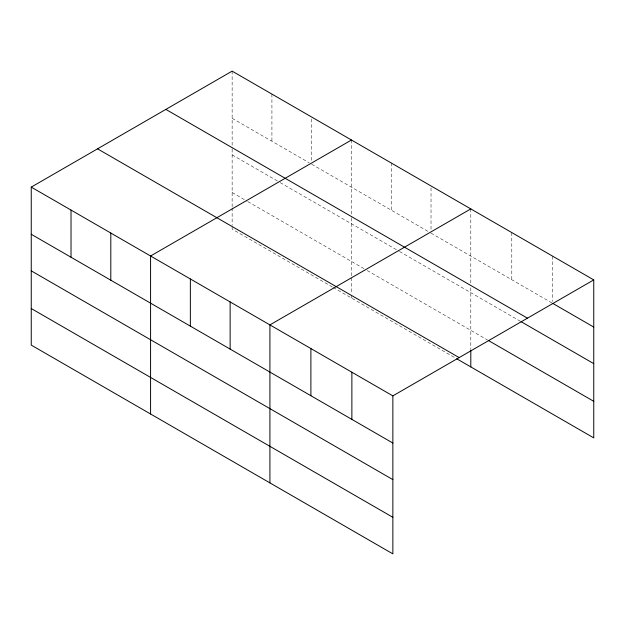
<?xml version="1.0" encoding="UTF-8"?>
<svg xmlns="http://www.w3.org/2000/svg" width="625" height="625" viewBox="0 0 625 625"><rect width="100%" height="100%" fill="white"/><g stroke="black" fill="none" stroke-linecap="round" stroke-linejoin="round"><path stroke-width="0.47" stroke-dasharray="3.12 2.34" d="M232.141 118.289L309.211 162.781M311.695 164.219L428.539 231.68M431.023 233.117L551.93 302.914M232.141 154.867L279.375 182.133M280.203 182.609L398.711 251.031M399.539 251.508L520.148 321.141M232.141 192.547L247.062 201.156M247.891 201.633L363.906 268.617M367.219 270.531L487.531 339.992M332.414 287.008L232.141 229.117L232.141 226.234M333.242 287.492L455.062 357.82M552.766 256.234L552.766 301.477M511.789 232.57L511.789 279.742M470.805 208.914L470.805 283.992M470.805 287.844L470.805 349.586M431.023 187.875L431.023 230.227M391.25 162.984L391.25 210.148M351.477 140.016L351.477 217.023M351.477 217.984L351.477 276.844M351.477 277.805L351.477 294.164M351.477 295.125L351.477 298.016M311.695 118.977L311.695 161.328M271.922 94.086L271.922 141.258M232.141 71.125L232.141 148.125M232.141 149.086L232.141 206.984M232.141 207.945L232.141 225.273"/><path stroke-width="0.94" d="M31.25 187.109L392.859 395.883L392.859 553.875L31.25 345.102L31.25 187.109L232.141 71.125L593.75 279.898L593.75 437.891L456.719 358.773M351.477 140.016L150.578 256L150.578 414M470.805 208.914L269.914 324.898L269.914 482.891M392.859 395.883L593.75 279.898M552.766 303.398L593.75 327.062M165.852 109.398L527.453 318.172M520.984 321.625L593.75 363.633M488.367 340.477L593.75 401.32M97.547 148.836L459.148 357.602M31.25 234.273L392.859 443.047M31.25 270.852L392.859 479.617M31.25 308.531L392.859 517.305M470.805 350.547L470.805 366.906M351.875 372.219L351.875 419.383M310.891 348.555L310.891 395.727M230.133 301.93L230.133 349.102M190.359 278.969L190.359 326.133M110.805 233.039L110.805 280.203M71.023 210.07L71.023 257.242"/></g></svg>
